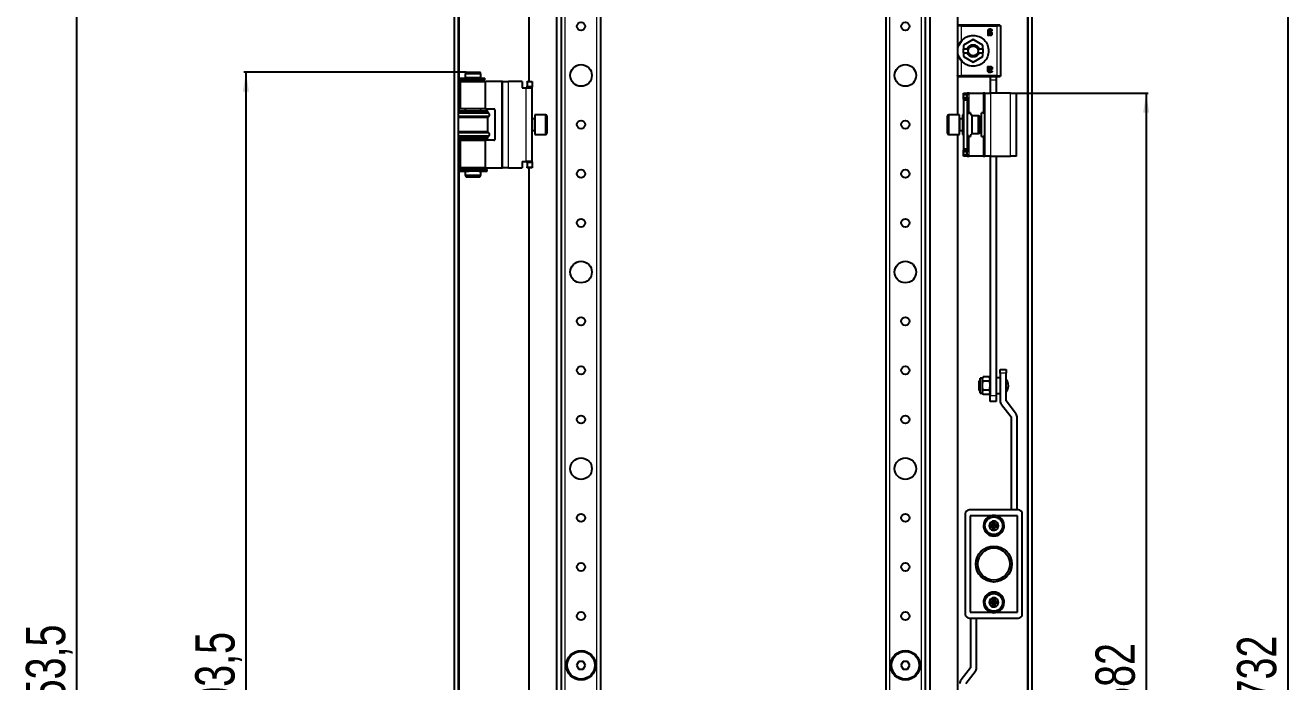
# Model space of a CAD drawing. Header units: millimetres. Extents: x -188 to 1295, y -1228 to 1043.
# Drawn here: x 651 to 1295, y -131 to 203 of the extents above; entities that cross this region are included whole.
import ezdxf

# ---------------------------------------------------------------- set-up
doc = ezdxf.new("R2010")
doc.units = ezdxf.units.MM
doc.layers.add('FORMAT', color=7, linetype='Continuous')
doc.styles.add('SLDTEXTSTYLE0', font='TXT', dxfattribs={"width": 0.75})
doc.dimstyles.new('SLDDIMSTYLE0', dxfattribs={"dimtxt": 20, "dimasz": 10, "dimexe": 0, "dimexo": 0.0625, "dimgap": 5, "dimtad": 2, "dimdec": 1, "dimrnd": 1e-09, "dimzin": 12, "dimdsep": 46, "dimtxsty": 'SLDTEXTSTYLE0', "dimsah": 1, "dimcen": 0.09, "dimadec": 0, "dimazin": 3, "dimtfac": 1, "dimtofl": 0, "dimtmove": 0, "dimatfit": 3, "dimfxl": 0, "dimfrac": 2, "dimtolj": 1, "dimtzin": 12, "dimarcsym": 0})

# ---------------------------------------------------------------- blocks, each defined once
blk = doc.blocks.new('_D_5')
at = {"layer": 'FORMAT'}
for p, q in [((1155.22, 743.52), (1294.22, 743.52)), ((1293.22, 743.52), (1293.22, -988.48)), ((1155.22, -988.48), (1294.22, -988.48))]:
    blk.add_line(p, q, dxfattribs=at)
for points in [[(1293.22, 743.52), (1291.68, 733.52), (1294.75, 733.52)], [(1293.22, -988.48), (1294.75, -978.48), (1291.68, -978.48)]]:
    blk.add_solid(points, dxfattribs=at)
at = {"layer": 'FORMAT', "insert": (1267.43, -152.03), "char_height": 20, "attachment_point": 1, "rotation": 90, "style": 'SLDTEXTSTYLE0'}
blk.add_mtext('1732', dxfattribs=at)
blk = doc.blocks.new('_D_7')
at = {"layer": 'FORMAT'}
for p, q in [((875.28, 754.27), (676.04, 754.27)), ((677.04, 754.27), (677.04, -999.23)), ((875.28, -999.23), (676.04, -999.23))]:
    blk.add_line(p, q, dxfattribs=at)
for points in [[(677.04, 754.27), (675.5, 744.27), (678.58, 744.27)], [(677.04, -999.23), (678.58, -989.23), (675.5, -989.23)]]:
    blk.add_solid(points, dxfattribs=at)
at = {"layer": 'FORMAT', "insert": (651.26, -163.12), "char_height": 20, "attachment_point": 1, "rotation": 90, "style": 'SLDTEXTSTYLE0'}
blk.add_mtext('1753,5', dxfattribs=at)
blk = doc.blocks.new('_D_8')
at = {"layer": 'FORMAT'}
for p, q in [((1152.22, 168.52), (1222.22, 168.52)), ((1221.22, 168.52), (1221.22, -413.48)), ((1152.22, -413.48), (1222.22, -413.48))]:
    blk.add_line(p, q, dxfattribs=at)
for points in [[(1221.22, 168.52), (1219.68, 158.52), (1222.75, 158.52)], [(1221.22, -413.48), (1222.75, -403.48), (1219.68, -403.48)]]:
    blk.add_solid(points, dxfattribs=at)
at = {"layer": 'FORMAT', "insert": (1195.43, -144.65), "char_height": 20, "attachment_point": 1, "rotation": 90, "style": 'SLDTEXTSTYLE0'}
blk.add_mtext('582', dxfattribs=at)
blk = doc.blocks.new('_D_9')
at = {"layer": 'FORMAT'}
for p, q in [((875.28, 179.27), (762.21, 179.27)), ((763.21, 179.27), (763.21, -424.23)), ((875.28, -424.23), (762.21, -424.23))]:
    blk.add_line(p, q, dxfattribs=at)
for points in [[(763.21, 179.27), (761.67, 169.27), (764.74, 169.27)], [(763.21, -424.23), (764.74, -414.23), (761.67, -414.23)]]:
    blk.add_solid(points, dxfattribs=at)
at = {"layer": 'FORMAT', "insert": (737.42, -155.73), "char_height": 20, "attachment_point": 1, "rotation": 90, "style": 'SLDTEXTSTYLE0'}
blk.add_mtext('603,5', dxfattribs=at)

msp = doc.modelspace()

# ---------------------------------------------------------------- linework, layer by layer
at = {"color": 7, "linetype": 'Continuous', "lineweight": 25}
for p, q in [((869.21, 855.02), (869.21, -1099.98)), ((871.21, 855.02), (871.21, -1099.98)), ((1161.21, -1099.98), (1161.21, 855.02)), ((1163.21, -1099.98), (1163.21, 855.02)), ((921.21, 822.02), (921.21, -1066.98)), ((1111.21, 822.02), (1111.21, -1066.98)), ((923.71, -1039.98), (923.71, 795.02)), ((943.71, -1039.98), (943.71, 795.02)), ((1088.71, 795.02), (1088.71, -1039.98)), ((1108.71, 795.02), (1108.71, -1039.98)), ((1125.21, 722.52), (1125.21, 202.7)), ((907.21, 705.52), (907.21, 174.52)), ((1125.21, 202.52), (1125.21, 177.52)), ((1145.21, 203.02), (1127.21, 203.02)), ((1140.65, 199.98), (1140.65, 198.11)), ((1141.18, 199.73), (1141.18, 199.95)), ((1141.56, 199.73), (1141.18, 199.73)), ((1145.81, 203.02), (1145.56, 203.02)), ((1147.21, 177.52), (1147.21, 202.52)), ((1126.04, 193.15), (1127.55, 195.4)), ((1133.21, 195.74), (1128.26, 192.88)), ((1138.16, 192.88), (1133.21, 195.74)), ((1141.11, 198.11), (1141.11, 198.39)), ((1141.18, 199.37), (1141.61, 199.37)), ((1141.18, 198.79), (1141.18, 199.37)), ((1127.55, 184.64), (1126.04, 186.9)), ((1128.26, 192.88), (1128.26, 191.02)), ((1128.26, 189.02), (1128.26, 191.02)), ((1128.26, 191.02), (1130.22, 191.02)), ((1128.26, 189.02), (1128.26, 187.16)), ((1128.26, 189.02), (1130.22, 189.02)), ((1128.26, 187.16), (1133.21, 184.31)), ((1130.92, 191.02), (1130.22, 191.02)), ((1130.22, 189.02), (1130.92, 189.02)), ((1133.21, 184.31), (1138.16, 187.16)), ((1136.2, 191.02), (1135.5, 191.02)), ((1135.5, 189.02), (1136.2, 189.02)), ((1136.2, 191.02), (1138.16, 191.02)), ((1136.2, 189.02), (1138.16, 189.02)), ((1138.16, 191.02), (1138.16, 192.88)), ((1138.16, 191.02), (1138.16, 189.02)), ((1138.16, 187.16), (1138.16, 189.02)), ((1140.65, 180.06), (1140.65, 181.93)), ((1141.11, 181.93), (1141.11, 181.65)), ((1141.18, 180.67), (1141.18, 181.26)), ((1141.61, 180.67), (1141.18, 180.67)), ((1141.56, 180.32), (1141.18, 180.32)), ((1141.18, 180.32), (1141.18, 180.1)), ((871.56, 176.22), (871.56, 175.32)), ((871.56, 176.22), (884.45, 176.22)), ((871.56, 175.32), (884.45, 175.32)), ((872.26, 174.52), (872.26, 160.52)), ((872.26, 174.52), (885.16, 174.52)), ((875.29, 179.27), (874.71, 178.27)), ((874.71, 178.27), (874.71, 176.27)), ((882.71, 178.27), (874.71, 178.27)), ((879.47, 176.27), (874.71, 176.27)), ((874.71, 175.27), (874.71, 174.52)), ((879.47, 175.27), (874.71, 175.27)), ((875.21, 176.27), (875.21, 176.22)), ((875.21, 175.32), (875.21, 175.27)), ((875.29, 179.27), (882.13, 179.27)), ((882.71, 176.27), (879.47, 176.27)), ((882.71, 175.27), (879.47, 175.27)), ((882.71, 178.27), (882.13, 179.27)), ((882.21, 176.22), (882.21, 176.27)), ((882.21, 175.27), (882.21, 175.32)), ((882.71, 176.27), (882.71, 178.27)), ((882.71, 174.52), (882.71, 175.27)), ((884.45, 176.22), (884.54, 176.22)), ((884.45, 175.32), (884.54, 175.32)), ((884.54, 175.32), (884.54, 176.22)), ((884.54, 176.22), (884.74, 176.22)), ((884.54, 175.32), (884.74, 175.32)), ((884.74, 175.32), (884.74, 176.22)), ((885.16, 160.52), (885.16, 174.52)), ((893.26, 174.52), (885.16, 174.52)), ((893.76, 174.52), (893.26, 174.52)), ((893.76, 130.52), (893.76, 174.52)), ((893.76, 174.52), (896.76, 174.52)), ((903.76, 174.52), (896.76, 174.52)), ((903.76, 174.52), (903.76, 171.22)), ((906.26, 174.52), (908.76, 174.52)), ((906.26, 174.02), (906.26, 174.52)), ((906.26, 174.02), (906.26, 172.02)), ((908.76, 174.52), (908.76, 174.02)), ((908.76, 174.02), (908.76, 172.02)), ((1125.21, 177.35), (1125.21, 157.52)), ((1127.21, 177.02), (1145.21, 177.02)), ((1141.91, 177.09), (1141.91, 175.22)), ((1141.91, 175.22), (1141.91, 168.52)), ((1144.91, 177.09), (1144.91, 175.22)), ((1144.91, 175.22), (1144.91, 168.52)), ((1145.56, 177.02), (1145.81, 177.02)), ((903.76, 171.22), (905.76, 171.22)), ((905.76, 171.22), (908.76, 171.22)), ((906.26, 171.52), (906.26, 172.02)), ((908.76, 171.52), (906.26, 171.52)), ((906.26, 171.52), (906.26, 171.22)), ((908.76, 172.02), (908.76, 171.52)), ((908.76, 171.22), (908.76, 171.52)), ((908.76, 133.82), (908.76, 171.22)), ((1128.21, 168.52), (1130.21, 168.52)), ((1128.21, 167.52), (1128.21, 168.52)), ((1128.21, 166.52), (1128.21, 167.52)), ((1130.21, 168.52), (1130.21, 167.52)), ((1131.21, 168.52), (1130.21, 168.52)), ((1130.21, 166.52), (1130.21, 167.52)), ((1131.21, 168.52), (1138.21, 168.52)), ((1139.21, 168.52), (1138.21, 168.52)), ((1139.21, 168.52), (1142.21, 168.52)), ((1139.21, 136.52), (1139.21, 168.52)), ((1152.21, 168.52), (1142.21, 168.52)), ((1152.21, 168.52), (1155.21, 168.52)), ((1155.21, 136.52), (1155.21, 168.52)), ((1128.21, 165.52), (1128.21, 166.52)), ((1130.21, 165.52), (1128.21, 165.52)), ((1128.21, 165.52), (1128.21, 165.02)), ((1130.21, 165.02), (1128.21, 165.02)), ((1128.21, 165.02), (1128.21, 140.02)), ((1130.21, 166.52), (1130.21, 165.52)), ((1130.21, 165.52), (1130.21, 165.02)), ((1130.21, 165.02), (1130.21, 140.02)), ((871.21, 159.52), (886.21, 159.52)), ((886.21, 158.92), (871.21, 158.92)), ((886.21, 156.12), (871.21, 156.12)), ((885.16, 160.52), (872.26, 160.52)), ((874.71, 160.52), (874.71, 159.52)), ((882.71, 159.52), (882.71, 160.52)), ((885.16, 160.52), (889.26, 160.52)), ((886.21, 158.92), (886.21, 159.52)), ((886.91, 158.23), (886.21, 158.92)), ((886.21, 156.12), (886.91, 156.81)), ((886.21, 148.92), (886.21, 156.12)), ((889.76, 160.02), (889.76, 145.02)), ((910.01, 155.52), (908.76, 155.52)), ((915.66, 157.52), (910.26, 157.52)), ((910.26, 157.52), (910.26, 147.52)), ((916.26, 156.92), (916.26, 148.12)), ((1120.21, 150.27), (1120.21, 156.92)), ((1126.21, 157.52), (1120.81, 157.52)), ((1126.21, 149.96), (1126.21, 157.52)), ((1127.71, 155.52), (1126.46, 155.52)), ((1128.21, 157.52), (1127.71, 157.52)), ((1127.71, 157.52), (1127.71, 156.31)), ((1127.71, 156.31), (1127.71, 147.52)), ((1130.21, 158.52), (1131.21, 158.52)), ((1131.91, 158.52), (1131.21, 158.52)), ((1131.91, 158.52), (1131.91, 158.07)), ((1135.84, 157.02), (1132.71, 157.02)), ((1132.71, 148.02), (1132.71, 157.02)), ((1136.71, 156.52), (1135.84, 157.02)), ((1135.84, 148.02), (1135.84, 157.02)), ((1136.71, 148.52), (1136.71, 156.52)), ((1137.51, 146.52), (1137.51, 158.52)), ((1138.21, 158.52), (1137.51, 158.52)), ((1138.21, 158.52), (1139.21, 158.52)), ((886.21, 148.92), (871.21, 148.92)), ((886.91, 148.24), (886.21, 148.92)), ((908.76, 149.52), (910.01, 149.52)), ((1120.21, 148.12), (1120.21, 150.27)), ((1126.21, 147.52), (1126.21, 149.96)), ((1126.46, 149.52), (1127.71, 149.52)), ((1135.84, 148.02), (1136.71, 148.52)), ((886.21, 146.12), (871.21, 146.12)), ((871.21, 145.52), (886.21, 145.52)), ((872.26, 144.52), (872.26, 130.52)), ((872.26, 144.52), (885.16, 144.52)), ((874.71, 145.52), (874.71, 144.52)), ((882.71, 144.52), (882.71, 145.52)), ((885.16, 130.52), (885.16, 144.52)), ((889.26, 144.52), (885.16, 144.52)), ((886.21, 146.12), (886.91, 146.81)), ((886.21, 145.52), (886.21, 146.12)), ((910.26, 147.52), (915.66, 147.52)), ((1120.81, 147.52), (1126.21, 147.52)), ((1125.21, 147.52), (1125.21, -392.48)), ((1127.71, 147.52), (1128.21, 147.52)), ((1131.21, 146.52), (1130.21, 146.52)), ((1131.21, 146.52), (1131.91, 146.52)), ((1131.91, 146.97), (1131.91, 146.52)), ((1132.71, 148.02), (1135.84, 148.02)), ((1137.51, 146.52), (1138.21, 146.52)), ((1139.21, 146.52), (1138.21, 146.52)), ((1130.21, 140.02), (1128.21, 140.02)), ((1128.21, 140.02), (1128.21, 139.52)), ((1128.21, 138.52), (1128.21, 139.52)), ((1128.21, 139.52), (1130.21, 139.52)), ((1128.21, 137.52), (1128.21, 138.52)), ((1128.21, 136.52), (1128.21, 137.52)), ((1130.21, 136.52), (1128.21, 136.52)), ((1130.21, 140.02), (1130.21, 139.52)), ((1130.21, 139.52), (1130.21, 138.52)), ((1130.21, 137.52), (1130.21, 138.52)), ((1130.21, 137.52), (1130.21, 136.52)), ((1130.21, 136.52), (1131.21, 136.52)), ((1138.21, 136.52), (1131.21, 136.52)), ((1138.21, 136.52), (1139.21, 136.52)), ((1142.21, 136.52), (1139.21, 136.52)), ((1141.91, 136.52), (1141.91, 14.72)), ((1142.21, 136.52), (1152.21, 136.52)), ((1144.91, 136.52), (1144.91, 14.72)), ((1155.21, 136.52), (1152.21, 136.52)), ((871.56, 129.72), (871.56, 128.82)), ((871.56, 129.72), (875.56, 129.72)), ((871.56, 128.82), (875.56, 128.82)), ((885.16, 130.52), (872.26, 130.52)), ((874.71, 130.52), (874.71, 129.77)), ((879.47, 129.77), (874.71, 129.77)), ((874.71, 128.77), (874.71, 126.77)), ((879.47, 128.77), (874.71, 128.77)), ((875.21, 129.77), (875.21, 129.72)), ((875.21, 128.82), (875.21, 128.77)), ((875.56, 129.72), (876.2, 129.72)), ((875.56, 128.82), (876.2, 128.82)), ((876.2, 129.72), (876.54, 129.72)), ((876.2, 128.82), (876.54, 128.82)), ((876.54, 128.82), (876.54, 129.72)), ((876.54, 129.72), (876.54, 129.72)), ((876.54, 128.82), (876.54, 128.82)), ((882.71, 129.77), (879.47, 129.77)), ((882.71, 128.77), (879.47, 128.77)), ((881.64, 129.72), (881.64, 128.82)), ((881.64, 129.72), (881.66, 129.72)), ((881.64, 128.82), (881.66, 128.82)), ((881.66, 129.72), (882.95, 129.72)), ((881.66, 128.82), (882.95, 128.82)), ((882.21, 129.72), (882.21, 129.77)), ((882.21, 128.77), (882.21, 128.82)), ((882.71, 129.77), (882.71, 130.52)), ((882.71, 126.77), (882.71, 128.77)), ((882.95, 129.72), (883.68, 129.72)), ((882.95, 128.82), (883.68, 128.82)), ((883.68, 129.72), (885.86, 129.72)), ((883.68, 128.82), (885.86, 128.82)), ((885.16, 130.52), (893.26, 130.52)), ((885.86, 128.82), (885.86, 129.72)), ((893.26, 130.52), (893.76, 130.52)), ((896.76, 130.52), (893.76, 130.52)), ((896.76, 130.52), (903.76, 130.52)), ((903.76, 133.82), (905.76, 133.82)), ((903.76, 133.82), (903.76, 130.52)), ((908.76, 133.82), (905.76, 133.82)), ((906.26, 133.82), (906.26, 133.52)), ((906.26, 133.52), (908.76, 133.52)), ((906.26, 133.02), (906.26, 133.52)), ((906.26, 133.02), (906.26, 131.02)), ((906.26, 130.52), (906.26, 131.02)), ((908.76, 130.52), (906.26, 130.52)), ((907.21, 130.52), (907.21, -375.48)), ((908.76, 133.52), (908.76, 133.82)), ((908.76, 133.52), (908.76, 133.02)), ((908.76, 133.02), (908.76, 131.02)), ((908.76, 131.02), (908.76, 130.52)), ((874.71, 126.77), (875.29, 125.77)), ((874.71, 126.77), (879.47, 126.77)), ((879.36, 125.77), (875.29, 125.77)), ((882.13, 125.77), (879.36, 125.77)), ((879.47, 126.77), (882.71, 126.77)), ((882.13, 125.77), (882.71, 126.77)), ((1146.91, 26.02), (1146.91, 28.02)), ((1146.91, 28.02), (1149.91, 28.02)), ((1146.91, 26.02), (1146.91, 12.09)), ((1149.91, 28.02), (1149.91, 26.02)), ((1149.91, 12.09), (1149.91, 26.02)), ((1136.71, 22.67), (1136.21, 22.17)), ((1136.21, 17.27), (1136.21, 22.17)), ((1137.91, 23.57), (1136.71, 23.57)), ((1136.71, 19.72), (1136.71, 23.57)), ((1136.71, 15.87), (1136.71, 19.72)), ((1138.26, 24.17), (1137.91, 23.57)), ((1137.91, 19.72), (1137.91, 23.57)), ((1137.91, 15.87), (1137.91, 19.72)), ((1141.36, 24.17), (1138.26, 24.17)), ((1141.36, 21.95), (1138.26, 21.95)), ((1141.71, 23.57), (1141.36, 24.17)), ((1141.71, 23.57), (1141.71, 15.87)), ((1141.91, 22.67), (1141.71, 22.67)), ((1146.91, 23.72), (1144.91, 23.72)), ((1136.21, 17.27), (1136.71, 16.77)), ((1136.71, 15.87), (1137.91, 15.87)), ((1137.91, 15.87), (1138.26, 15.27)), ((1141.36, 17.5), (1138.26, 17.5)), ((1141.36, 15.27), (1138.26, 15.27)), ((1141.36, 15.27), (1141.71, 15.87)), ((1141.71, 16.77), (1141.91, 16.77)), ((1141.91, 11.72), (1141.91, 14.72)), ((1144.91, 15.72), (1146.91, 15.72)), ((1144.91, 14.72), (1144.91, 11.72)), ((1144.91, 11.72), (1141.91, 11.72)), ((1147.6, 10.11), (1152.47, 3.93)), ((1154.82, 5.79), (1149.95, 11.97)), ((1152.51, 3.81), (1152.51, -43.48)), ((1155.51, -43.48), (1155.51, 3.81)), ((1156.21, -43.48), (1131.21, -43.48)), ((1129.21, -45.48), (1129.21, -96.48)), ((1131.71, -46.48), (1131.71, -95.48)), ((1142.11, -46.48), (1131.71, -46.48)), ((1141.8, -51.32), (1141.44, -50.88)), ((1143.01, -50.88), (1141.44, -50.88)), ((1143.01, -51.32), (1141.8, -51.32)), ((1143.11, -49.21), (1143.11, -50.78)), ((1143.55, -49.57), (1143.11, -49.21)), ((1143.55, -49.57), (1143.55, -50.78)), ((1143.87, -49.57), (1144.31, -49.21)), ((1143.87, -50.78), (1143.87, -49.57)), ((1144.31, -50.78), (1144.31, -49.21)), ((1145.98, -50.88), (1144.41, -50.88)), ((1145.62, -51.32), (1144.41, -51.32)), ((1155.71, -46.48), (1145.31, -46.48)), ((1145.62, -51.32), (1145.98, -50.88)), ((1155.71, -95.48), (1155.71, -46.48)), ((1158.21, -96.48), (1158.21, -45.48)), ((1141.8, -51.64), (1141.44, -52.08)), ((1141.44, -52.08), (1143.01, -52.08)), ((1141.8, -51.64), (1143.01, -51.64)), ((1143.11, -52.18), (1143.11, -53.75)), ((1143.55, -53.39), (1143.11, -53.75)), ((1143.55, -52.18), (1143.55, -53.39)), ((1143.87, -53.39), (1143.87, -52.18)), ((1143.87, -53.39), (1144.31, -53.75)), ((1144.31, -53.75), (1144.31, -52.18)), ((1144.41, -51.64), (1145.62, -51.64)), ((1144.41, -52.08), (1145.98, -52.08)), ((1145.62, -51.64), (1145.98, -52.08)), ((1141.44, -89.88), (1143.01, -89.88)), ((1141.8, -90.32), (1141.44, -89.88)), ((1143.11, -89.78), (1143.11, -88.21)), ((1143.55, -88.57), (1143.11, -88.21)), ((1143.55, -89.78), (1143.55, -88.57)), ((1143.87, -88.57), (1144.31, -88.21)), ((1143.87, -88.57), (1143.87, -89.78)), ((1144.31, -88.21), (1144.31, -89.78)), ((1144.41, -89.88), (1145.98, -89.88)), ((1145.62, -90.32), (1145.98, -89.88)), ((1131.71, -95.48), (1142.11, -95.48)), ((1141.8, -90.64), (1141.44, -91.08)), ((1143.01, -91.08), (1141.44, -91.08)), ((1141.8, -90.32), (1143.01, -90.32)), ((1143.01, -90.64), (1141.8, -90.64)), ((1143.11, -92.75), (1143.11, -91.18)), ((1143.55, -92.39), (1143.11, -92.75)), ((1143.55, -92.39), (1143.55, -91.18)), ((1143.87, -91.18), (1143.87, -92.39)), ((1143.87, -92.39), (1144.31, -92.75)), ((1144.31, -91.18), (1144.31, -92.75)), ((1144.41, -90.32), (1145.62, -90.32)), ((1145.62, -90.64), (1144.41, -90.64)), ((1145.98, -91.08), (1144.41, -91.08)), ((1145.31, -95.48), (1155.71, -95.48)), ((1145.62, -90.64), (1145.98, -91.08)), ((1131.21, -98.48), (1156.21, -98.48)), ((1131.91, -98.48), (1131.91, -123.71)), ((1134.91, -123.71), (1134.91, -98.48)), ((932.56, -120.48), (931.4, -122.48)), ((934.86, -120.48), (932.56, -120.48)), ((936.02, -122.48), (934.86, -120.48)), ((1097.56, -120.48), (1096.4, -122.48)), ((1099.86, -120.48), (1097.56, -120.48)), ((1101.02, -122.48), (1099.86, -120.48)), ((931.4, -122.48), (932.56, -124.48)), ((932.56, -124.48), (934.86, -124.48)), ((934.86, -124.48), (936.02, -122.48)), ((1096.4, -122.48), (1097.56, -124.48)), ((1097.56, -124.48), (1099.86, -124.48)), ((1099.86, -124.48), (1101.02, -122.48)), ((1131.87, -123.83), (1127.11, -129.8)), ((1129.45, -131.67), (1134.21, -125.7))]:
    msp.add_line(p, q, dxfattribs=at)
at = {"color": 8, "linetype": 'Continuous', "lineweight": 18}
for p, q in [((1160.61, 852.42), (1160.61, -1097.38)), ((925.71, -1039.98), (925.71, 795.02)), ((941.71, -1039.98), (941.71, 795.02)), ((1090.71, 795.02), (1090.71, -1039.98)), ((1106.71, 795.02), (1106.71, -1039.98)), ((871.81, 176.22), (871.81, 703.82)), ((1127.21, 195.08), (1127.21, 202.52)), ((1127.21, 202.52), (1145.21, 202.52)), ((1145.21, 202.52), (1145.21, 177.52)), ((1133.21, 187.52), (1133.21, 186.87)), ((1127.21, 177.52), (1127.21, 184.96)), ((871.81, 159.52), (871.81, 175.32)), ((884.45, 176.22), (884.45, 175.32)), ((893.26, 174.52), (893.26, 130.52)), ((896.76, 130.52), (896.76, 174.52)), ((908.76, 174.02), (906.26, 174.02)), ((1145.21, 177.52), (1127.21, 177.52)), ((1141.91, 175.22), (1144.91, 175.22)), ((905.76, 133.82), (905.76, 171.22)), ((906.26, 172.02), (908.76, 172.02)), ((1130.21, 167.52), (1128.21, 167.52)), ((1131.21, 158.52), (1131.21, 168.52)), ((1138.21, 168.52), (1138.21, 158.52)), ((1142.21, 136.52), (1142.21, 168.52)), ((1152.21, 136.52), (1152.21, 168.52)), ((1128.21, 166.52), (1130.21, 166.52)), ((886.91, 158.23), (871.21, 158.23)), ((886.91, 156.81), (871.21, 156.81)), ((910.01, 155.11), (910.01, 155.52)), ((910.01, 149.52), (910.01, 155.11)), ((915.66, 147.52), (915.66, 157.52)), ((1120.81, 157.52), (1120.81, 149.96)), ((1126.46, 155.52), (1126.46, 149.52)), ((886.91, 148.24), (871.21, 148.24)), ((1120.81, 149.96), (1120.81, 147.52)), ((886.91, 146.81), (871.21, 146.81)), ((871.81, 129.72), (871.81, 145.52)), ((1131.21, 136.52), (1131.21, 146.52)), ((1138.21, 146.52), (1138.21, 136.52)), ((1130.21, 138.52), (1128.21, 138.52)), ((1128.21, 137.52), (1130.21, 137.52)), ((871.81, -373.78), (871.81, 128.82)), ((875.56, 129.72), (875.56, 128.82)), ((876.2, 129.72), (876.2, 128.82)), ((876.54, 129.72), (876.54, 128.82)), ((881.66, 129.72), (881.66, 128.82)), ((882.95, 129.72), (882.95, 128.82)), ((883.68, 129.72), (883.68, 128.82)), ((908.76, 133.02), (906.26, 133.02)), ((906.26, 131.02), (908.76, 131.02)), ((1149.91, 26.02), (1146.91, 26.02)), ((1141.91, 14.72), (1144.91, 14.72)), ((1143.01, -51.32), (1143.01, -50.88)), ((1143.55, -50.78), (1143.11, -50.78)), ((1143.87, -50.78), (1144.31, -50.78)), ((1144.41, -51.32), (1144.41, -50.88)), ((1143.01, -51.64), (1143.01, -52.08)), ((1143.55, -52.18), (1143.11, -52.18)), ((1143.87, -52.18), (1144.31, -52.18)), ((1144.41, -51.64), (1144.41, -52.08)), ((1143.01, -90.32), (1143.01, -89.88)), ((1143.55, -89.78), (1143.11, -89.78)), ((1143.87, -89.78), (1144.31, -89.78)), ((1144.41, -90.32), (1144.41, -89.88)), ((1143.01, -90.64), (1143.01, -91.08)), ((1143.55, -91.18), (1143.11, -91.18)), ((1143.87, -91.18), (1144.31, -91.18)), ((1144.41, -90.64), (1144.41, -91.08))]:
    msp.add_line(p, q, dxfattribs=at)
at = {"color": 7, "linetype": 'Continuous', "lineweight": 25}
for centre, radius in [((933.71, 202.52), 2.1), ((1098.71, 202.52), 2.1), ((933.71, 177.52), 5.5), ((1098.71, 177.52), 5.5), ((933.71, 152.52), 2.1), ((1098.71, 152.52), 2.1), ((933.71, 127.52), 2.1), ((1098.71, 127.52), 2.1), ((933.71, 102.52), 2.1), ((1098.71, 102.52), 2.1), ((933.71, 77.52), 5.5), ((1098.71, 77.52), 5.5), ((933.71, 52.52), 2.1), ((1098.71, 52.52), 2.1), ((933.71, 27.52), 2.1), ((1098.71, 27.52), 2.1), ((933.71, 2.52), 2.1), ((1098.71, 2.52), 2.1), ((933.71, -22.48), 5.5), ((1098.71, -22.48), 5.5), ((933.71, -47.48), 2.1), ((1098.71, -47.48), 2.1), ((1143.71, -51.48), 4.5), ((1143.71, -70.98), 9.15), ((1143.71, -70.98), 8.15), ((933.71, -72.48), 2.1), ((1098.71, -72.48), 2.1), ((1143.71, -90.48), 4.5), ((933.71, -97.48), 2.1), ((1098.71, -97.48), 2.1), ((933.71, -122.48), 7.5), ((933.71, -122.48), 7), ((1098.71, -122.48), 7.5), ((1098.71, -122.48), 7)]:
    msp.add_circle(centre, radius, dxfattribs=at)
for centre, radius, start, end in [((886.21, 157.52), 1, 314.427, 45.573), ((889.26, 160.02), 0.5, 0, 90), ((910.01, 155.77), 0.25, 270, 360), ((915.66, 156.92), 0.6, 0, 90), ((1120.81, 156.92), 0.6, 90, 180), ((1126.46, 155.77), 0.25, 180, 270), ((886.21, 147.52), 1, 314.427, 45.573), ((910.01, 149.27), 0.25, 0, 90), ((915.66, 148.12), 0.6, 270, 360), ((1120.81, 148.12), 0.6, 180, 270), ((1126.46, 149.27), 0.25, 90, 180), ((889.26, 145.02), 0.5, 270, 0), ((1143.27, 18.76), 8, 6.88194, 33.87093), ((1143.27, 20.68), 8, 326.12907, 353.11806), ((1150.11, 12.09), 3.2, 180, 218.26399), ((1150.11, 12.09), 0.2, 180, 218.26399), ((1152.31, 3.81), 0.2, 0, 38.26399), ((1152.31, 3.81), 3.2, 0, 38.26399), ((1131.21, -45.48), 2, 90, 180), ((1156.21, -45.48), 2, 0, 90), ((1143.71, -51.48), 5.25, 107.75279, 72.24721), ((1143.71, -51.48), 2.35, 165.2075, 194.7925), ((1143.71, -51.48), 2.35, 104.7925, 165.2075), ((1143.71, -51.48), 1.91, 175.10562, 184.89438), ((1143.71, -51.48), 5.25, 72.24721, 107.75279), ((1143.01, -50.78), 0.1, 270, 0), ((1143.01, -50.78), 0.537, 270, 0), ((1143.71, -51.48), 2.35, 75.2075, 104.7925), ((1143.71, -51.48), 1.91, 85.10562, 94.89438), ((1144.41, -50.78), 0.537, 180, 270), ((1143.71, -51.48), 2.35, 14.7925, 75.2075), ((1144.41, -50.78), 0.1, 180, 270), ((1143.71, -51.48), 1.91, 355.10562, 4.89438), ((1143.71, -51.48), 2.35, 345.2075, 14.7925), ((1143.71, -51.48), 2.35, 194.7925, 255.2075), ((1143.01, -52.18), 0.537, 0, 90), ((1143.01, -52.18), 0.1, 0, 90), ((1143.71, -51.48), 2.35, 255.2075, 284.7925), ((1143.71, -51.48), 1.91, 265.10562, 274.89438), ((1144.41, -52.18), 0.537, 90, 180), ((1143.71, -51.48), 2.35, 284.7925, 345.2075), ((1144.41, -52.18), 0.1, 90, 180), ((1143.71, -90.48), 5.25, 287.75279, 252.24721), ((1143.71, -90.48), 2.35, 165.2075, 194.7925), ((1143.71, -90.48), 2.35, 104.7925, 165.2075), ((1143.01, -89.78), 0.1, 270, 0), ((1143.01, -89.78), 0.537, 270, 0), ((1143.71, -90.48), 2.35, 75.2075, 104.7925), ((1143.71, -90.48), 1.91, 85.10562, 94.89438), ((1144.41, -89.78), 0.537, 180, 270), ((1143.71, -90.48), 2.35, 14.7925, 75.2075), ((1144.41, -89.78), 0.1, 180, 270), ((1143.71, -90.48), 2.35, 345.2075, 14.7925), ((1131.21, -96.48), 2, 180, 270), ((1143.71, -90.48), 2.35, 194.7925, 255.2075), ((1143.71, -90.48), 1.91, 175.10562, 184.89438), ((1143.71, -90.48), 5.25, 252.24721, 287.75279), ((1143.01, -91.18), 0.537, 0, 90), ((1143.01, -91.18), 0.1, 0, 90), ((1143.71, -90.48), 2.35, 255.2075, 284.7925), ((1143.71, -90.48), 1.91, 265.10562, 274.89438), ((1144.41, -91.18), 0.537, 90, 180), ((1143.71, -90.48), 2.35, 284.7925, 345.2075), ((1144.41, -91.18), 0.1, 90, 180), ((1143.71, -90.48), 1.91, 355.10562, 4.89438), ((1156.21, -96.48), 2, 270, 0), ((1131.71, -123.71), 0.2, 321.4416, 0), ((1131.71, -123.71), 3.2, 321.4416, 0), ((1129.61, -131.8), 3.2, 141.4416, 180)]:
    msp.add_arc(centre, radius, start, end, dxfattribs=at)
for points in [[(1125.71, 203.02), (1125.64, 203.01), (1125.51, 203), (1125.35, 202.88), (1125.23, 202.72), (1125.22, 202.59), (1125.21, 202.52)], [(1127.21, 203.02), (1127.01, 203.02), (1126.62, 203.02), (1126.12, 203.02), (1125.78, 203.02), (1125.73, 203.02), (1125.71, 203.02)], [(1146.71, 203.02), (1146.69, 203.02), (1146.64, 203.02), (1146.3, 203.02), (1145.8, 203.02), (1145.41, 203.02), (1145.21, 203.02)], [(1146.71, 203.02), (1146.78, 203.01), (1146.91, 203), (1147.07, 202.88), (1147.19, 202.72), (1147.2, 202.59), (1147.21, 202.52)], [(1127.21, 195.08), (1127.6, 195.5), (1128.39, 196.32), (1129.88, 197.19), (1131.5, 197.76), (1132.64, 197.84), (1133.21, 197.87)], [(1130.22, 191.02), (1130.36, 191.32), (1130.62, 191.92), (1131.34, 192.62), (1132.23, 193.07), (1133.21, 193.22), (1134.19, 193.07), (1135.08, 192.62), (1135.8, 191.92), (1136.07, 191.32), (1136.2, 191.02)], [(1133.21, 197.87), (1134.24, 197.75), (1136.29, 197.52), (1138.91, 195.7), (1140.65, 193.11), (1141.26, 190.02), (1140.65, 186.94), (1138.91, 184.34), (1136.29, 182.52), (1134.24, 182.29), (1133.21, 182.17)], [(1133.21, 186.87), (1132.88, 186.9), (1132.23, 186.96), (1131.34, 187.43), (1130.62, 188.12), (1130.36, 188.72), (1130.22, 189.02)], [(1130.92, 189.02), (1130.86, 189.18), (1130.74, 189.5), (1130.69, 190.02), (1130.74, 190.54), (1130.86, 190.86), (1130.92, 191.02)], [(1130.92, 191.02), (1131.03, 191.23), (1131.26, 191.66), (1131.82, 192.14), (1132.49, 192.46), (1132.97, 192.5), (1133.21, 192.52)], [(1133.21, 187.52), (1132.97, 187.54), (1132.49, 187.58), (1131.82, 187.9), (1131.26, 188.38), (1131.03, 188.81), (1130.92, 189.02)], [(1133.21, 192.52), (1133.45, 192.5), (1133.94, 192.46), (1134.6, 192.14), (1135.16, 191.66), (1135.39, 191.23), (1135.5, 191.02)], [(1136.2, 189.02), (1136.07, 188.72), (1135.8, 188.12), (1135.08, 187.43), (1134.19, 186.96), (1133.54, 186.9), (1133.21, 186.87)], [(1135.5, 189.02), (1135.39, 188.81), (1135.16, 188.38), (1134.6, 187.9), (1133.94, 187.58), (1133.45, 187.54), (1133.21, 187.52)], [(1135.5, 191.02), (1135.56, 190.86), (1135.68, 190.54), (1135.73, 190.02), (1135.68, 189.5), (1135.56, 189.18), (1135.5, 189.02)], [(1133.21, 182.17), (1132.64, 182.21), (1131.5, 182.28), (1129.88, 182.85), (1128.39, 183.72), (1127.6, 184.55), (1127.21, 184.96)], [(1125.71, 177.02), (1125.64, 177.03), (1125.51, 177.04), (1125.35, 177.16), (1125.23, 177.32), (1125.22, 177.46), (1125.21, 177.52)], [(1125.71, 177.02), (1125.73, 177.02), (1125.78, 177.02), (1126.12, 177.02), (1126.62, 177.02), (1127.01, 177.02), (1127.21, 177.02)], [(1145.21, 177.02), (1145.41, 177.02), (1145.8, 177.02), (1146.3, 177.02), (1146.64, 177.02), (1146.69, 177.02), (1146.71, 177.02)], [(1147.21, 177.52), (1147.2, 177.46), (1147.19, 177.32), (1147.07, 177.16), (1146.91, 177.04), (1146.78, 177.03), (1146.71, 177.02)]]:
    msp.add_open_spline(points, degree=3, dxfattribs=at)
at = {"color": 8, "linetype": 'Continuous', "lineweight": 18}
for points in [[(1127.21, 202.52), (1126.95, 202.52), (1126.42, 202.52), (1125.76, 202.52), (1125.3, 202.52), (1125.24, 202.52), (1125.21, 202.52)], [(1127.21, 203.02), (1127.21, 203.01), (1127.21, 203), (1127.21, 202.88), (1127.21, 202.72), (1127.21, 202.59), (1127.21, 202.52)], [(1145.21, 202.52), (1145.21, 202.59), (1145.21, 202.72), (1145.21, 202.88), (1145.21, 203), (1145.21, 203.01), (1145.21, 203.02)], [(1147.21, 202.52), (1147.18, 202.52), (1147.12, 202.52), (1146.66, 202.52), (1146, 202.52), (1145.47, 202.52), (1145.21, 202.52)], [(1125.21, 177.52), (1125.24, 177.52), (1125.3, 177.52), (1125.76, 177.52), (1126.42, 177.52), (1126.95, 177.52), (1127.21, 177.52)], [(1127.21, 177.52), (1127.21, 177.46), (1127.21, 177.32), (1127.21, 177.16), (1127.21, 177.04), (1127.21, 177.03), (1127.21, 177.02)], [(1145.21, 177.02), (1145.21, 177.03), (1145.21, 177.04), (1145.21, 177.16), (1145.21, 177.32), (1145.21, 177.46), (1145.21, 177.52)], [(1145.21, 177.52), (1145.47, 177.52), (1146, 177.52), (1146.66, 177.52), (1147.12, 177.52), (1147.18, 177.52), (1147.21, 177.52)]]:
    msp.add_open_spline(points, degree=3, dxfattribs=at)
at = {"color": 7, "linetype": 'Continuous', "lineweight": 25}
for points, knots in [([(1141.76, 201.02), (1141.62, 201.01), (1141.39, 201), (1141.11, 200.91), (1140.92, 200.79), (1140.78, 200.62), (1140.67, 200.35), (1140.66, 200.13), (1140.65, 199.98)], [0, 0, 0, 0, 0.250089, 0.382495, 0.500259, 0.622163, 0.750133, 1, 1, 1, 1]), ([(1141.18, 199.95), (1141.18, 200.03), (1141.19, 200.17), (1141.25, 200.34), (1141.32, 200.45), (1141.43, 200.53), (1141.55, 200.58), (1141.69, 200.61), (1141.78, 200.61), (1141.82, 200.61)], [0, 0, 0, 0, 0.250023, 0.382539, 0.499802, 0.620838, 0.749652, 0.874777, 1, 1, 1, 1]), ([(1142.95, 198.81), (1142.94, 198.88), (1142.93, 199.04), (1142.84, 199.26), (1142.68, 199.44), (1142.42, 199.6), (1142.03, 199.71), (1141.72, 199.72), (1141.56, 199.73)], [0, 0, 0, 0, 0.125049, 0.249886, 0.370856, 0.49982, 0.749609, 1, 1, 1, 1]), ([(1142.83, 200.52), (1142.83, 200.58), (1142.83, 200.66), (1142.76, 200.75), (1142.63, 200.84), (1142.3, 200.97), (1141.98, 201), (1141.76, 201.02)], [0, 0, 0, 0, 0.124693, 0.187182, 0.249773, 0.500039, 1, 1, 1, 1]), ([(1141.82, 200.61), (1141.98, 200.59), (1142.22, 200.56), (1142.48, 200.44), (1142.6, 200.37), (1142.67, 200.33), (1142.71, 200.32), (1142.73, 200.32)], [0, 0, 0, 0, 0.4987, 0.749508, 0.874949, 0.946783, 1, 1, 1, 1]), ([(1142.73, 200.32), (1142.74, 200.32), (1142.75, 200.32), (1142.77, 200.33), (1142.79, 200.34), (1142.8, 200.37), (1142.82, 200.41), (1142.82, 200.45), (1142.83, 200.49), (1142.83, 200.51), (1142.83, 200.52)], [0, 0, 0, 0, 0.128825, 0.180169, 0.243397, 0.36986, 0.499864, 0.749649, 0.843476, 1, 1, 1, 1]), ([(1127.21, 184.96), (1126.92, 185.34), (1126.35, 186.09), (1125.8, 187.34), (1125.45, 188.62), (1125.32, 190.02), (1125.45, 191.43), (1125.8, 192.71), (1126.36, 193.95), (1126.93, 194.71), (1127.21, 195.08)], [0, 0, 0, 0, 0.125762, 0.25037, 0.375307, 0.500139, 0.62481, 0.749763, 0.874888, 1, 1, 1, 1]), ([(1140.65, 198.11), (1140.65, 198.1), (1140.65, 198.08), (1140.67, 198.07), (1140.69, 198.04), (1140.77, 198.02), (1140.84, 198.02), (1140.88, 198.02)], [0, 0, 0, 0, 0.124881, 0.183376, 0.250934, 0.500336, 1, 1, 1, 1]), ([(1140.88, 198.02), (1140.93, 198.02), (1140.99, 198.02), (1141.07, 198.04), (1141.1, 198.06), (1141.11, 198.08), (1141.11, 198.1), (1141.11, 198.11)], [0, 0, 0, 0, 0.499718, 0.749437, 0.810587, 0.875078, 1, 1, 1, 1]), ([(1141.11, 198.39), (1141.23, 198.28), (1141.42, 198.11), (1141.7, 198), (1141.86, 197.97), (1141.94, 197.96), (1141.99, 197.96)], [0, 0, 0, 0, 0.499113, 0.749325, 0.874665, 1, 1, 1, 1]), ([(1141.9, 198.37), (1141.83, 198.38), (1141.69, 198.39), (1141.43, 198.53), (1141.28, 198.68), (1141.18, 198.79)], [0, 0, 0, 0, 0.249939, 0.499864, 1, 1, 1, 1]), ([(1141.61, 199.37), (1141.71, 199.37), (1141.89, 199.36), (1142.12, 199.3), (1142.26, 199.21), (1142.35, 199.11), (1142.41, 198.98), (1142.41, 198.89), (1142.42, 198.84)], [0, 0, 0, 0, 0.279652, 0.500248, 0.629485, 0.750186, 0.875763, 1, 1, 1, 1]), ([(1142.42, 198.84), (1142.41, 198.78), (1142.4, 198.68), (1142.34, 198.56), (1142.27, 198.49), (1142.19, 198.43), (1142.1, 198.4), (1142, 198.38), (1141.94, 198.38), (1141.9, 198.37)], [0, 0, 0, 0, 0.249168, 0.373635, 0.49939, 0.619394, 0.749656, 0.87477, 1, 1, 1, 1]), ([(1141.99, 197.96), (1142.11, 197.97), (1142.29, 197.98), (1142.52, 198.07), (1142.67, 198.16), (1142.79, 198.29), (1142.92, 198.5), (1142.93, 198.68), (1142.95, 198.81)], [0, 0, 0, 0, 0.25007, 0.3791813, 0.5004993, 0.6241696, 0.7508424, 1, 1, 1, 1]), ([(1140.65, 181.93), (1140.65, 181.94), (1140.65, 181.96), (1140.67, 181.98), (1140.69, 182), (1140.77, 182.02), (1140.84, 182.02), (1140.88, 182.02)], [0, 0, 0, 0, 0.124884, 0.186377, 0.250914, 0.500322, 1, 1, 1, 1]), ([(1140.88, 182.02), (1140.93, 182.02), (1140.99, 182.02), (1141.05, 182), (1141.08, 181.99), (1141.1, 181.98), (1141.11, 181.96), (1141.11, 181.94), (1141.11, 181.93)], [0, 0, 0, 0, 0.499162, 0.644242, 0.749698, 0.813605, 0.875217, 1, 1, 1, 1]), ([(1141.11, 181.65), (1141.23, 181.76), (1141.42, 181.93), (1141.73, 182.06), (1141.9, 182.07), (1141.99, 182.08)], [0, 0, 0, 0, 0.499364, 0.749701, 1, 1, 1, 1]), ([(1141.18, 181.26), (1141.28, 181.36), (1141.43, 181.52), (1141.66, 181.63), (1141.79, 181.66), (1141.87, 181.67), (1141.9, 181.67)], [0, 0, 0, 0, 0.4997651, 0.7495043, 0.8747708, 1, 1, 1, 1]), ([(1142.95, 181.24), (1142.94, 181.2), (1142.94, 181.12), (1142.91, 180.96), (1142.84, 180.78), (1142.68, 180.6), (1142.41, 180.44), (1142.03, 180.33), (1141.72, 180.32), (1141.56, 180.32)], [0, 0, 0, 0, 0.062637, 0.125278, 0.250072, 0.374841, 0.499994, 0.749696, 1, 1, 1, 1]), ([(1142.42, 181.2), (1142.41, 181.15), (1142.41, 181.06), (1142.35, 180.93), (1142.26, 180.83), (1142.12, 180.74), (1141.89, 180.68), (1141.71, 180.67), (1141.61, 180.67)], [0, 0, 0, 0, 0.124446, 0.249795, 0.37, 0.499734, 0.719932, 1, 1, 1, 1]), ([(1141.9, 181.67), (1141.97, 181.66), (1142.07, 181.66), (1142.19, 181.61), (1142.27, 181.55), (1142.34, 181.48), (1142.39, 181.39), (1142.41, 181.3), (1142.41, 181.23), (1142.42, 181.2)], [0, 0, 0, 0, 0.249623, 0.37714, 0.499734, 0.62273, 0.749812, 0.874876, 1, 1, 1, 1]), ([(1141.99, 182.08), (1142.11, 182.07), (1142.29, 182.06), (1142.52, 181.98), (1142.67, 181.88), (1142.79, 181.75), (1142.92, 181.54), (1142.93, 181.36), (1142.95, 181.24)], [0, 0, 0, 0, 0.25007, 0.379559, 0.500499, 0.624556, 0.750843, 1, 1, 1, 1]), ([(1141.76, 179.02), (1141.69, 179.02), (1141.54, 179.03), (1141.32, 179.06), (1141.11, 179.13), (1140.92, 179.25), (1140.78, 179.42), (1140.67, 179.69), (1140.66, 179.92), (1140.65, 180.06)], [0, 0, 0, 0, 0.125255, 0.250437, 0.383066, 0.500493, 0.622629, 0.75025, 1, 1, 1, 1]), ([(1141.18, 180.1), (1141.18, 180.05), (1141.18, 179.96), (1141.21, 179.83), (1141.25, 179.7), (1141.32, 179.59), (1141.43, 179.51), (1141.6, 179.44), (1141.73, 179.44), (1141.82, 179.43)], [0, 0, 0, 0, 0.125295, 0.250514, 0.383518, 0.50035, 0.621938, 0.750243, 1, 1, 1, 1]), ([(1142.83, 179.52), (1142.83, 179.49), (1142.83, 179.44), (1142.81, 179.36), (1142.76, 179.29), (1142.63, 179.2), (1142.3, 179.07), (1141.98, 179.04), (1141.76, 179.02)], [0, 0, 0, 0, 0.062686, 0.125173, 0.187628, 0.250185, 0.500314, 1, 1, 1, 1]), ([(1141.82, 179.43), (1141.98, 179.45), (1142.29, 179.47), (1142.55, 179.68), (1142.71, 179.72), (1142.73, 179.73)], [0, 0, 0, 0, 0.498852, 0.946609, 1, 1, 1, 1]), ([(1142.73, 179.73), (1142.74, 179.73), (1142.75, 179.72), (1142.77, 179.71), (1142.79, 179.7), (1142.8, 179.68), (1142.83, 179.62), (1142.83, 179.56), (1142.83, 179.52)], [0, 0, 0, 0, 0.13107, 0.182437, 0.243796, 0.371388, 0.500442, 1, 1, 1, 1]), ([(1132.71, 157.02), (1132.54, 157.17), (1132.19, 157.48), (1131.99, 158.05), (1131.63, 158.35), (1131.29, 158.48), (1130.93, 158.45), (1130.58, 158.26), (1130.33, 157.9), (1130.25, 157.6), (1130.21, 157.45)], [0, 0, 0, 0, 0.185676, 0.371025, 0.466937, 0.562172, 0.656347, 0.751553, 0.873842, 1, 1, 1, 1]), ([(1130.21, 147.59), (1130.25, 147.44), (1130.33, 147.14), (1130.58, 146.78), (1130.93, 146.59), (1131.29, 146.56), (1131.63, 146.69), (1131.99, 146.99), (1132.19, 147.56), (1132.54, 147.87), (1132.71, 148.02)], [0, 0, 0, 0, 0.126158, 0.248447, 0.343653, 0.437828, 0.533063, 0.628975, 0.814324, 1, 1, 1, 1]), ([(1138.26, 21.95), (1138.08, 22.34), (1137.74, 23.09), (1138.09, 23.83), (1138.26, 24.17)], [0, 0, 0, 0, 0.534707, 1, 1, 1, 1]), ([(1138.26, 17.5), (1138.08, 18.25), (1137.74, 19.73), (1138.09, 21.22), (1138.26, 21.95)], [0, 0, 0, 0, 0.508481, 1, 1, 1, 1]), ([(1141.36, 24.17), (1141.54, 23.77), (1141.88, 23.03), (1141.53, 22.29), (1141.36, 21.95)], [0, 0, 0, 0, 0.534707, 1, 1, 1, 1]), ([(1141.36, 21.95), (1141.54, 21.19), (1141.88, 19.71), (1141.53, 18.22), (1141.36, 17.5)], [0, 0, 0, 0, 0.508481, 1, 1, 1, 1]), ([(1138.26, 15.27), (1138.08, 15.67), (1137.74, 16.41), (1138.09, 17.15), (1138.26, 17.5)], [0, 0, 0, 0, 0.534707, 1, 1, 1, 1]), ([(1141.36, 17.5), (1141.54, 17.1), (1141.88, 16.35), (1141.53, 15.62), (1141.36, 15.27)], [0, 0, 0, 0, 0.534707, 1, 1, 1, 1])]:
    msp.add_open_spline(points, degree=3, knots=knots, dxfattribs=at)

# ---------------------------------------------------------------- dimensions: what is measured, and where the dimension line sits
at = {"layer": 'FORMAT'}
for base, p1, p2, picture, middle in [((677.04, -999.23), (875.29, 754.27), (875.29, -999.23), '_D_7', (677.04, -122.48)), ((1293.22, -988.48), (1155.21, 743.52), (1155.21, -988.48), '_D_5', (1293.22, -122.48)), ((763.21, -424.23), (875.29, 179.27), (875.29, -424.23), '_D_9', (763.21, -122.48)), ((1221.22, -413.48), (1152.21, 168.52), (1152.21, -413.48), '_D_8', (1221.22, -122.48))]:
    dim = msp.add_linear_dim(base=base, p1=p1, p2=p2, angle=90, dimstyle='SLDDIMSTYLE0', dxfattribs=at)
    dim.commit()
    dim.dimension.update_dxf_attribs({"geometry": picture, "text_midpoint": middle, "dimtype": 160})

doc.saveas('drawing.dxf')
